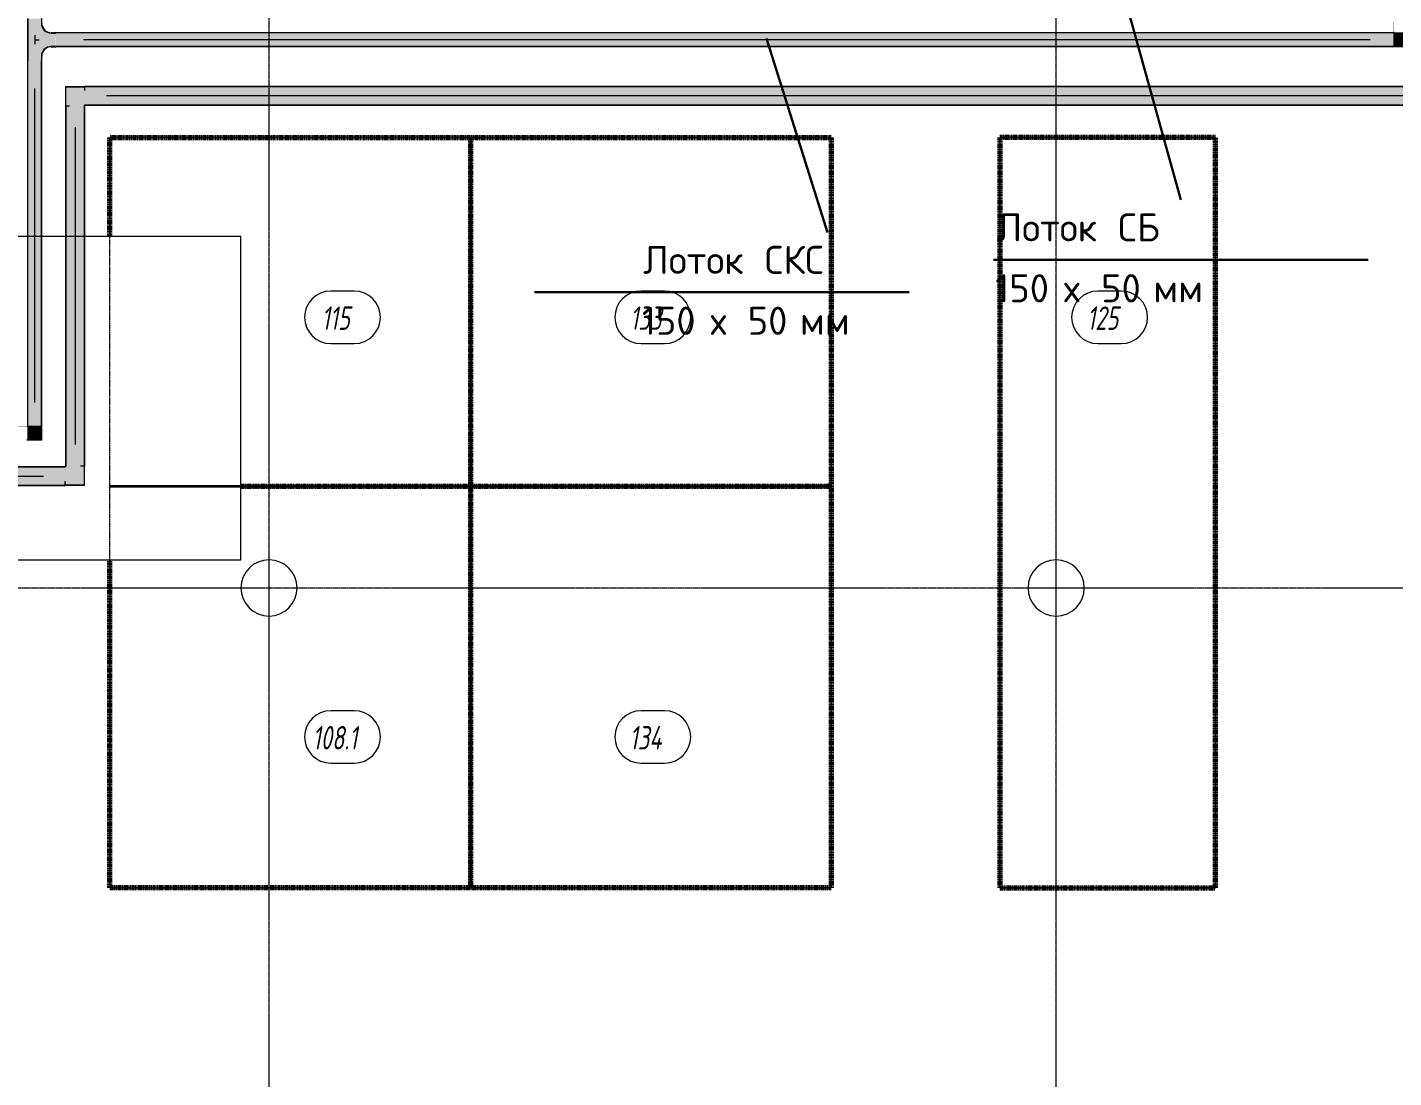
# Model space of a CAD drawing. Header units: millimetres. Extents: x -4948 to 42228, y -4856 to 69378.
# Drawn here: x 11330 to 25910, y 20065 to 31275 of the extents above; entities that cross this region are included whole.
import ezdxf

# ---------------------------------------------------------------- set-up
doc = ezdxf.new("R2010")
doc.units = ezdxf.units.MM
for name, pattern in [('Линия сетки', [22.225, 12.7, -3.175, 3.175, -3.175]), ('ххх_Штрих_ш3п3', [6, 3, -3]), ('Штрих 3 х 1_5 мм', [4.5, 3, -1.5])]:
    doc.linetypes.add(name, pattern=pattern)
for name, color, linetype, lineweight in [('A-AREA', 32, 'Continuous', 9), ('A-AREA-IDEN', 2, 'Continuous', 30), ('A-CLNG', 13, 'Continuous', 13), ('A-DETL', 90, 'Continuous', 9), ('A-FLOR', 192, 'Continuous', 13), ('E-CABL-TRAY', 211, 'Continuous', 9), ('E-CABL-TRAY-CNTR', 211, 'Continuous', 9), ('E-CABL-TRAY-IDEN', 211, 'Continuous', 30), ('S-GRID', 1, 'Continuous', 30)]:
    doc.layers.add(name, color=color, linetype=linetype, lineweight=lineweight)
doc.styles.add('ISOCPEUR', font='isocpeur.ttf', dxfattribs={"height": 3})
doc.styles.add('ISOCPEUR_B_I', font='', dxfattribs={"width": 0.7, "height": 250})
doc.styles.get('ISOCPEUR_B_I').set_extended_font_data('ISOCPEUR', italic=True, bold=True)

# ---------------------------------------------------------------- blocks, each defined once
blk = doc.blocks.new('27ELB-RD-AR-0000-BIM_rvt-1-1 этаж отм_ _0_000 лотки')
at = {"layer": 'A-AREA', "color": 252, "linetype": 'Штрих 3 х 1_5 мм', "lineweight": 70}
for p, q in [((12209, 30100), (19909, 30100)), ((12209, 29042), (12209, 30100)), ((16059, 30100), (16059, 22092)), ((19909, 30100), (19909, 22092)), ((21709, 30100), (21709, 22092)), ((24009, 30100), (21709, 30100)), ((24009, 22092), (24009, 30100)), ((13609, 26377), (19909, 26377)), ((12209, 22092), (12209, 25592)), ((19909, 22092), (12209, 22092)), ((21709, 22092), (24009, 22092))]:
    blk.add_line(p, q, dxfattribs=at)
at = {"layer": 'A-AREA-IDEN', "color": 252, "lineweight": 9}
for p, q in [((14818, 28460), (14568, 28460)), ((18129, 28460), (17879, 28460)), ((23004, 28460), (22754, 28460)), ((14568, 27900), (14818, 27900)), ((17879, 27900), (18129, 27900)), ((22754, 27900), (23004, 27900)), ((14818, 23982), (14568, 23982)), ((18129, 23982), (17879, 23982)), ((14568, 23422), (14818, 23422)), ((17879, 23422), (18129, 23422))]:
    blk.add_line(p, q, dxfattribs=at)
for centre, start, end in [((14568, 28180), 90, 270), ((14818, 28180), 270, 90), ((17879, 28180), 90, 270), ((18129, 28180), 270, 90), ((22754, 28180), 90, 270), ((23004, 28180), 270, 90), ((14568, 23702), 90, 270), ((14818, 23702), 270, 90), ((17879, 23702), 90, 270), ((18129, 23702), 270, 90)]:
    blk.add_arc(centre, 280, start, end, dxfattribs=at)
at = {"layer": 'A-CLNG', "color": 252, "lineweight": 9}
for p, q in [((13609, 29042), (11109, 29042)), ((13609, 25592), (13609, 29042)), ((11109, 25592), (13609, 25592))]:
    blk.add_line(p, q, dxfattribs=at)
at = {"layer": 'A-DETL', "color": 252, "linetype": 'ххх_Штрих_ш3п3', "lineweight": 18}
for p, q in [((12209, 30100), (16059, 30100)), ((12209, 26377), (12209, 30100)), ((16059, 30100), (16059, 26377)), ((16059, 30100), (19909, 30100)), ((16059, 26377), (16059, 30100)), ((19909, 30100), (19909, 26377)), ((21709, 30100), (24009, 30100)), ((21709, 22092), (21709, 30100)), ((24009, 30100), (24009, 22092)), ((16059, 26377), (12209, 26377)), ((12209, 26377), (16059, 26377)), ((12209, 22092), (12209, 26377)), ((19909, 26377), (16059, 26377)), ((16059, 26377), (16059, 22092)), ((16059, 26377), (19909, 26377)), ((16059, 22092), (16059, 26377)), ((19909, 26377), (19909, 22092)), ((16059, 22092), (12209, 22092)), ((19909, 22092), (16059, 22092)), ((24009, 22092), (21709, 22092))]:
    blk.add_line(p, q, dxfattribs=at)
at = {"layer": 'A-DETL', "color": 252, "lineweight": 35}
for p, q in [((16059, 30100), (16059, 22092)), ((12209, 26377), (19909, 26377))]:
    blk.add_line(p, q, dxfattribs=at)
at = {"layer": 'A-FLOR', "color": 252, "lineweight": 9}
for p, q in [((19909, 30100), (12209, 30100)), ((12209, 30100), (12209, 29042)), ((19909, 22092), (19909, 30100)), ((24009, 30100), (21709, 30100)), ((21709, 30100), (21709, 22092)), ((24009, 22092), (24009, 30100)), ((12209, 25592), (12209, 22092)), ((12209, 22092), (19909, 22092)), ((21709, 22092), (24009, 22092))]:
    blk.add_line(p, q, dxfattribs=at)
for centre, start, end in [((13909, 25292), 0, 180), ((22309, 25292), 0, 180), ((13909, 25292), 180, 0), ((22309, 25292), 180, 0)]:
    blk.add_arc(centre, 300, start, end, dxfattribs=at)
at = {"layer": 'A-AREA-IDEN', "color": 252, "style": 'ISOCPEUR_B_I', "width": 0.7}
for s, p in [('115', (14470, 28046)), ('133', (17763, 28046)), ('125', (22638, 28046)), ('108.1', (14373, 23568)), ('134', (17756, 23568))]:
    blk.add_text(s, height=250, dxfattribs=at).set_placement(p)
blk = doc.blocks.new('27ELB-RD-KR2-0000-BIM_rvt-1-1 этаж отм_ _0_000 лотки')
at = {"layer": 'S-GRID', "color": 252, "linetype": 'Линия сетки', "lineweight": 9}
for p, q in [((13909, -4856), (13909, 68378)), ((22309, -4856), (22309, 68378)), ((-4948, 25292), (41228, 25292))]:
    blk.add_line(p, q, dxfattribs=at)
blk = doc.blocks.new('СКС-Угол горизонтальный CPO 45-S5-Combitech-DKC - СКС-Угол горизонтальный CPO 45-S5-Combitech-DKC-V196-1 этаж отм_ _0_000 лотки')
at = {"layer": 'E-CABL-TRAY', "lineweight": 13}
for points in [[(75, 80), (72, 80), (72, -72), (-80, -72), (-80, -75), (75, -75)], [(72, 80), (-72, 80), (-72, 72), (-80, 72), (-80, -72), (72, -72)], [(-72, 72), (-72, 80), (-75, 80), (-75, 75), (-80, 75), (-80, 72)]]:
    blk.add_hatch(color=80, dxfattribs=at).paths.add_polyline_path(points, flags=0)
at = {"layer": 'E-CABL-TRAY', "color": 90}
for p, q in [((-80, 72), (-80, 75)), ((-80, 75), (-75, 75)), ((-72, 72), (-80, 72)), ((-72, 80), (-75, 80)), ((-75, 80), (-75, 75)), ((-72, 72), (-72, 80)), ((75, 80), (72, 80)), ((72, 80), (72, -72)), ((75, -75), (75, 80)), ((-80, -75), (-80, -72)), ((72, -72), (-80, -72)), ((75, -75), (-80, -75))]:
    blk.add_line(p, q, dxfattribs=at)
blk = doc.blocks.new('СКС-Соединитель 1-S5-Combitech-DKC-не для заказа - СКС-Соединитель 1-S5-Combitech-DKC-не для заказа-835258-1 этаж отм_ _0_000 лотки')
at = {"layer": 'E-CABL-TRAY', "lineweight": 13}
for points in [[(-115, 1.2), (-115, 0), (0, 0), (0, 1.2), (-5, 1.2)], [(-1.2, 115), (-1.2, 0), (0, 0), (0, 115)]]:
    blk.add_hatch(color=80, dxfattribs=at).paths.add_polyline_path(points, flags=0)
blk = doc.blocks.new('СКС-Соединитель 1-S5-Combitech-DKC-не для заказа - СКС-Соединитель 1-S5-Combitech-DKC-не для заказа-835261-1 этаж отм_ _0_000 лотки')
at = {"layer": 'E-CABL-TRAY', "lineweight": 13}
for points in [[(0, 0), (1, 0), (1, 115), (0, 115), (0, 3)], [(-115, -1), (0, -1), (0, 0), (-115, 0)]]:
    blk.add_hatch(color=80, dxfattribs=at).paths.add_polyline_path(points, flags=0)
blk = doc.blocks.new('СКС-Угол горизонтальный CPO 45-S5-Combitech-DKC - СКС-Угол горизонтальный CPO 45-S5-Combitech-DKC-836676-1 этаж отм_ _0_000 лотки')
at = {"layer": 'E-CABL-TRAY', "lineweight": 13}
for points in [[(-105, -100), (100, -100), (100, 105), (97, 105), (97, -97), (-105, -97)], [(-105, -97), (97, -97), (97, 105), (-97, 105), (-97, 97), (-105, 97)], [(-105, 97), (-97, 97), (-97, 105), (-100, 105), (-100, 100), (-105, 100)]]:
    blk.add_hatch(color=20, dxfattribs=at).paths.add_polyline_path(points, flags=0)
at = {"layer": 'E-CABL-TRAY', "color": 10}
for p, q in [((-105, 97), (-105, 100)), ((-105, 100), (-100, 100)), ((-97, 97), (-105, 97)), ((-97, 105), (-100, 105)), ((-100, 105), (-100, 100)), ((-97, 97), (-97, 105)), ((100, 105), (97, 105)), ((97, 105), (97, -97)), ((100, -100), (100, 105)), ((-105, -100), (-105, -97)), ((97, -97), (-105, -97)), ((100, -100), (-105, -100))]:
    blk.add_line(p, q, dxfattribs=at)
blk = doc.blocks.new('СКС-Соединитель 1-S5-Combitech-DKC-не для заказа - СКС-Соединитель 1-S5-Combitech-DKC-не для заказа-V187-1 этаж отм_ _0_000 лотки')
at = {"layer": 'E-CABL-TRAY', "lineweight": 13}
for points in [[(-115, 1.2), (-115, 0), (0, 0), (0, 1.2), (-5, 1.2)], [(-1.2, 115), (-1.2, 0), (0, 0), (0, 115)]]:
    blk.add_hatch(color=20, dxfattribs=at).paths.add_polyline_path(points, flags=0)
blk = doc.blocks.new('СКС-Соединитель 1-S5-Combitech-DKC-не для заказа - СКС-Соединитель 1-S5-Combitech-DKC-не для заказа-V188-1 этаж отм_ _0_000 лотки')
at = {"layer": 'E-CABL-TRAY', "lineweight": 13}
for points in [[(0, 0), (1, 0), (1, 115), (0, 115), (0, 3)], [(-115, -1), (0, -1), (0, 0), (-115, 0)]]:
    blk.add_hatch(color=20, dxfattribs=at).paths.add_polyline_path(points, flags=0)
blk = doc.blocks.new('СКС-Угол горизонтальный CPO 45-S5-Combitech-DKC - СКС-Угол горизонтальный CPO 45-S5-Combitech-DKC-V190-1 этаж отм_ _0_000 лотки')
at = {"layer": 'E-CABL-TRAY', "lineweight": 13}
for points in [[(100, 105), (97, 105), (97, -97), (-105, -97), (-105, -100), (100, -100), (100, 45)], [(-97, 105), (-97, 97), (-105, 97), (-105, -97), (97, -97), (97, 105)], [(-100, 105), (-100, 100), (-105, 100), (-105, 97), (-97, 97), (-97, 105)]]:
    blk.add_hatch(color=20, dxfattribs=at).paths.add_polyline_path(points, flags=0)
at = {"layer": 'E-CABL-TRAY', "color": 10}
for p, q in [((-105, 97), (-105, 100)), ((-105, 100), (-100, 100)), ((-97, 97), (-105, 97)), ((-97, 105), (-100, 105)), ((-100, 105), (-100, 100)), ((-97, 97), (-97, 105)), ((100, 105), (97, 105)), ((97, 105), (97, -97)), ((100, -100), (100, 105)), ((-105, -97), (-105, -58)), ((-105, -100), (-105, -97)), ((97, -97), (-105, -97)), ((100, -100), (-105, -100))]:
    blk.add_line(p, q, dxfattribs=at)
blk = doc.blocks.new('СКС-Ответвитель Т-образный DPT-S5-Combitech-DKC-R100 - СКС-Ответвитель Т-образный DPT-S5-Combitech-DKC-R100-V201-1 этаж отм_ _0_000 лотки')
at = {"layer": 'E-CABL-TRAY', "lineweight": 13}
h = blk.add_hatch(color=80, dxfattribs=at)
h.paths.add_polyline_path([(-225, 75), (-225, 72), (225, 72), (225, 75), (135, 75)], flags=0)
h.paths.add_polyline_path([(-225, -75), (-175, -75), (-149, -78), (-125, -88), (-104, -104), (-88, -125), (-78, -149), (-75, -175), (-75, -225), (-73, -225), (-73, -175), (-76, -148), (-86, -124), (-105, -101), (-124, -86), (-148, -76), (-175, -73), (-225, -73)], flags=0)
h.paths.add_polyline_path([(72, -225), (75, -225), (75, -175), (78, -149), (88, -125), (104, -104), (125, -88), (149, -78), (175, -75), (225, -75), (225, -73), (175, -73), (148, -76), (124, -86), (103, -103), (86, -124), (76, -148), (72, -175)], flags=0)
blk.add_hatch(color=80, dxfattribs=at).paths.add_polyline_path([(-225, 72), (-225, -73), (-175, -73), (-148, -76), (-121, -88), (-101, -104), (-86, -125), (-76, -149), (-73, -175), (-72, -225), (72, -225), (72, -175), (76, -148), (88, -121), (105, -101), (125, -86), (149, -76), (175, -73), (225, -72), (225, 72), (-225, 72)], flags=0)
at = {"layer": 'E-CABL-TRAY', "color": 90}
for p, q in [((225, 75), (-225, 75)), ((-225, 75), (-225, 72)), ((-225, 72), (225, 72)), ((225, 72), (225, 75)), ((-225, -73), (-225, -75)), ((-175, -73), (-225, -73)), ((-225, -75), (-175, -75)), ((225, -73), (175, -73)), ((175, -75), (225, -75)), ((225, -75), (225, -73)), ((-75, -175), (-75, -225)), ((-75, -225), (-73, -225)), ((-73, -225), (-73, -175)), ((72, -175), (72, -225)), ((72, -225), (75, -225)), ((75, -225), (75, -175))]:
    blk.add_line(p, q, dxfattribs=at)
for centre, radius, start, end in [((-175, -175), 103, 360, 90), ((-175, -175), 100, 0, 90), ((175, -175), 103, 90, 180), ((175, -175), 100, 90, 180)]:
    blk.add_arc(centre, radius, start, end, dxfattribs=at)
at = {"layer": 'E-CABL-TRAY-CNTR', "color": 90}
for p, q in [((48, 0), (-48, 0)), ((0, 0), (0, -48))]:
    blk.add_line(p, q, dxfattribs=at)
blk = doc.blocks.new('СКС-Соединитель 2-S5-Combitech-DKC-не для заказа - СКС-Соединитель 2-S5-Combitech-DKC-не для заказа-V202-1 этаж отм_ _0_000 лотки')
at = {"layer": 'E-CABL-TRAY', "lineweight": 13}
blk.add_hatch(color=80, dxfattribs=at).paths.add_polyline_path([(-100, -2.5), (100, -2.5), (100, 0), (-100, 0)], flags=0)
blk = doc.blocks.new('СКС-Угол горизонтальный CPO 45-S5-Combitech-DKC - СКС-Угол горизонтальный CPO 45-S5-Combitech-DKC-835251-1 этаж отм_ _0_000 лотки')
at = {"layer": 'E-CABL-TRAY', "lineweight": 13}
for points in [[(-80, -75), (75, -75), (75, 80), (72, 80), (72, -72), (-80, -72)], [(-80, -72), (72, -72), (72, 80), (-72, 80), (-72, 72), (-80, 72)], [(-80, 72), (-72, 72), (-72, 80), (-75, 80), (-75, 75), (-80, 75)]]:
    blk.add_hatch(color=80, dxfattribs=at).paths.add_polyline_path(points, flags=0)
at = {"layer": 'E-CABL-TRAY', "color": 90}
for p, q in [((-80, 72), (-80, 75)), ((-80, 75), (-75, 75)), ((-72, 72), (-80, 72)), ((-72, 80), (-75, 80)), ((-75, 80), (-75, 75)), ((-72, 72), (-72, 80)), ((75, 80), (72, 80)), ((72, 80), (72, -72)), ((75, -75), (75, 80)), ((-80, -75), (-80, -72)), ((72, -72), (-80, -72)), ((75, -75), (-80, -75))]:
    blk.add_line(p, q, dxfattribs=at)
blk = doc.blocks.new('СС-Марка-Кабельный лоток-система-размер - СС-Марка-Кабельный лоток-система-размер-L_40-738361--1 этаж отм_ -4_500 лотки')
at = {"layer": 'E-CABL-TRAY-IDEN'}
blk.add_line((0, 0), (40, 0), dxfattribs=at)

msp = doc.modelspace()

# ---------------------------------------------------------------- hatches: boundary and pattern name
at = {"layer": 'E-CABL-TRAY', "lineweight": 5}
for color, points in [(3, [(25465, 31215), (25908, 31215), (25908, 31217), (11634, 31217), (11634, 31215), (24103, 31215)]), (3, [(24103, 31070), (25908, 31070), (25908, 31215), (11634, 31215), (11635, 31070), (18657, 31070)]), (3, [(25465, 31067), (25908, 31067), (25908, 31070), (11634, 31070), (11634, 31067), (24103, 31067)]), (3, [(11334, 27023), (11336, 27023), (11336, 30917), (11334, 30917), (11334, 28028)]), (3, [(11336, 27023), (11481, 27023), (11481, 30917), (11336, 30917), (11336, 28028)]), (3, [(11481, 27023), (11484, 27023), (11484, 30917), (11481, 30917), (11481, 28028)]), (1, [(24103, 30640), (26234, 30640), (26234, 30642), (11944, 30642), (11944, 30640), (18657, 30640)]), (1, [(26146, 30445), (26234, 30445), (26234, 30640), (11944, 30640), (11944, 30445), (25465, 30445)]), (1, [(11742, 26591), (11742, 30437), (11739, 30437), (11739, 26591)]), (1, [(11937, 26591), (11937, 30437), (11742, 30437), (11742, 26591), (11850, 26591)]), (1, [(11937, 26591), (11939, 26591), (11939, 30437), (11937, 30437), (11937, 28028)]), (1, [(24103, 30442), (26234, 30442), (26234, 30445), (11944, 30445), (11944, 30442), (18657, 30442)]), (1, [(7765, 26584), (11734, 26584), (11734, 26586), (4842, 26586), (4842, 26584), (5042, 26584)]), (1, [(10488, 26389), (11734, 26389), (11734, 26584), (4842, 26584), (4842, 26389), (7765, 26389)]), (1, [(7765, 26386), (11734, 26386), (11734, 26389), (4842, 26389), (4842, 26386), (5042, 26386)])]:
    msp.add_hatch(color=color, dxfattribs=at).paths.add_polyline_path(points, flags=0)

# ---------------------------------------------------------------- linework, layer by layer
at = {"layer": 'E-CABL-TRAY', "color": 90}
for p, q in [((11634, 31215), (11634, 31217)), ((25908, 31217), (11634, 31217)), ((25908, 31215), (11634, 31215)), ((25908, 31217), (25908, 31215)), ((11634, 31067), (11634, 31070)), ((25908, 31070), (11634, 31070)), ((25908, 31067), (11634, 31067)), ((25908, 31070), (25908, 31067)), ((11334, 30917), (11336, 30917)), ((11334, 27023), (11334, 30917)), ((11336, 27023), (11336, 30917)), ((11481, 30917), (11484, 30917)), ((11481, 27023), (11481, 30917)), ((11484, 27023), (11484, 30917)), ((11336, 27023), (11334, 27023)), ((11484, 27023), (11481, 27023))]:
    msp.add_line(p, q, dxfattribs=at)
at = {"layer": 'E-CABL-TRAY', "color": 10}
for p, q in [((11944, 30600), (11944, 30642)), ((26234, 30642), (11944, 30642)), ((26234, 30640), (11944, 30640)), ((11739, 30437), (11781, 30437)), ((11739, 30437), (11739, 26591)), ((11742, 30437), (11742, 26591)), ((11937, 30437), (11939, 30437)), ((11937, 30437), (11937, 26591)), ((11939, 30437), (11939, 26591)), ((11944, 30442), (11944, 30445)), ((26234, 30445), (11944, 30445)), ((26234, 30442), (11944, 30442)), ((4842, 26586), (11734, 26586)), ((4842, 26584), (11734, 26584)), ((11734, 26586), (11734, 26584)), ((11742, 26591), (11739, 26591)), ((11939, 26591), (11897, 26591)), ((11734, 26428), (11734, 26386)), ((4842, 26389), (11734, 26389)), ((4842, 26386), (11734, 26386))]:
    msp.add_line(p, q, dxfattribs=at)
at = {"layer": 'E-CABL-TRAY-CNTR', "color": 90}
for p, q in [((25661, 31142), (11931, 31142)), ((11409, 27270), (11409, 30620))]:
    msp.add_line(p, q, dxfattribs=at)
at = {"layer": 'E-CABL-TRAY-CNTR', "color": 10}
for p, q in [((26234, 30542), (12175, 30542)), ((11839, 30207), (11839, 26822)), ((5072, 26486), (11504, 26486))]:
    msp.add_line(p, q, dxfattribs=at)
at = {"layer": 'E-CABL-TRAY-IDEN'}
for p, q in [((22988, 31780), (23639, 29433)), ((19217, 31154), (19868, 29086))]:
    msp.add_line(p, q, dxfattribs=at)

# ---------------------------------------------------------------- block references
at = {"lineweight": 5}
for name in ['27ELB-RD-KR2-0000-BIM_rvt-1-1 этаж отм_ _0_000 лотки', '27ELB-RD-AR-0000-BIM_rvt-1-1 этаж отм_ _0_000 лотки']:
    msp.add_blockref(name, (0, 0), dxfattribs=at)
at = {"layer": 'E-CABL-TRAY', "color": 90}
for name, p, rotation in [('СКС-Ответвитель Т-образный DPT-S5-Combitech-DKC-R100 - СКС-Ответвитель Т-образный DPT-S5-Combitech-DKC-R100-V201-1 этаж отм_ _0_000 лотки', (11409, 31142), 90), ('СКС-Соединитель 2-S5-Combitech-DKC-не для заказа - СКС-Соединитель 2-S5-Combitech-DKC-не для заказа-V202-1 этаж отм_ _0_000 лотки', (11694, 31217), 180), ('СКС-Соединитель 2-S5-Combitech-DKC-не для заказа - СКС-Соединитель 2-S5-Combitech-DKC-не для заказа-V202-1 этаж отм_ _0_000 лотки', (11334, 30857), 269.9999999999998), ('СКС-Соединитель 2-S5-Combitech-DKC-не для заказа - СКС-Соединитель 2-S5-Combitech-DKC-не для заказа-V202-1 этаж отм_ _0_000 лотки', (11484, 30857), 90)]:
    msp.add_blockref(name, p, dxfattribs=dict(at, rotation=rotation))
for name, p in [('СКС-Соединитель 1-S5-Combitech-DKC-не для заказа - СКС-Соединитель 1-S5-Combitech-DKC-не для заказа-835258-1 этаж отм_ _0_000 лотки', (25913, 31217)), ('СКС-Угол горизонтальный CPO 45-S5-Combitech-DKC - СКС-Угол горизонтальный CPO 45-S5-Combitech-DKC-835251-1 этаж отм_ _0_000 лотки', (25988, 31142)), ('СКС-Соединитель 2-S5-Combitech-DKC-не для заказа - СКС-Соединитель 2-S5-Combitech-DKC-не для заказа-V202-1 этаж отм_ _0_000 лотки', (11694, 31067)), ('СКС-Соединитель 1-S5-Combitech-DKC-не для заказа - СКС-Соединитель 1-S5-Combitech-DKC-не для заказа-835258-1 этаж отм_ _0_000 лотки', (11334, 27018)), ('СКС-Угол горизонтальный CPO 45-S5-Combitech-DKC - СКС-Угол горизонтальный CPO 45-S5-Combitech-DKC-V196-1 этаж отм_ _0_000 лотки', (11409, 26943)), ('СКС-Соединитель 1-S5-Combitech-DKC-не для заказа - СКС-Соединитель 1-S5-Combitech-DKC-не для заказа-835261-1 этаж отм_ _0_000 лотки', (11484, 26868))]:
    msp.add_blockref(name, p, dxfattribs=at)
at = {"layer": 'E-CABL-TRAY', "color": 10, "rotation": 180}
for name, p in [('СКС-Соединитель 1-S5-Combitech-DKC-не для заказа - СКС-Соединитель 1-S5-Combitech-DKC-не для заказа-V188-1 этаж отм_ _0_000 лотки', (11739, 30642)), ('СКС-Угол горизонтальный CPO 45-S5-Combitech-DKC - СКС-Угол горизонтальный CPO 45-S5-Combitech-DKC-836676-1 этаж отм_ _0_000 лотки', (11839, 30542)), ('СКС-Соединитель 1-S5-Combitech-DKC-не для заказа - СКС-Соединитель 1-S5-Combitech-DKC-не для заказа-V187-1 этаж отм_ _0_000 лотки', (11939, 30442))]:
    msp.add_blockref(name, p, dxfattribs=at)
at = {"layer": 'E-CABL-TRAY', "color": 10}
for name, p in [('СКС-Соединитель 1-S5-Combitech-DKC-не для заказа - СКС-Соединитель 1-S5-Combitech-DKC-не для заказа-V187-1 этаж отм_ _0_000 лотки', (11739, 26586)), ('СКС-Угол горизонтальный CPO 45-S5-Combitech-DKC - СКС-Угол горизонтальный CPO 45-S5-Combitech-DKC-V190-1 этаж отм_ _0_000 лотки', (11839, 26486)), ('СКС-Соединитель 1-S5-Combitech-DKC-не для заказа - СКС-Соединитель 1-S5-Combitech-DKC-не для заказа-V188-1 этаж отм_ _0_000 лотки', (11939, 26386))]:
    msp.add_blockref(name, p, dxfattribs=at)
at = {"layer": 'E-CABL-TRAY-IDEN', "xscale": 99.99999999999993, "yscale": 99.99999999999993, "zscale": 99.99999999999993}
for p in [(21639, 28794), (16741, 28447)]:
    msp.add_blockref('СС-Марка-Кабельный лоток-система-размер - СС-Марка-Кабельный лоток-система-размер-L_40-738361--1 этаж отм_ -4_500 лотки', p, dxfattribs=at)

# ---------------------------------------------------------------- texts
at = {"layer": 'E-CABL-TRAY-IDEN', "char_height": 300, "attachment_point": 1, "style": 'ISOCPEUR'}
for s, insert, width in [('Лоток', (21672, 29290), 1354.85), ('СБ', (22969, 29290), 537.13), ('Лоток', (17901, 28943), 1354.85), ('СКС', (19198, 28943), 537.13), ('150 ', (21658, 28640), 889.87), (' 50 ', (22597, 28640), 929.96), ('\\fISOCPEUR|b0|i0|c204|p34|;х', (22392, 28640), 248.52), ('мм', (23346, 28640), 577.21), ('150 ', (17887, 28293), 889.87), (' 50 ', (18826, 28293), 929.96), ('\\fISOCPEUR|b0|i0|c204|p34|;х', (18621, 28293), 248.52), ('мм', (19575, 28293), 577.21)]:
    msp.add_mtext(s, dxfattribs=dict(at, insert=insert, width=width))

doc.saveas('drawing.dxf')
